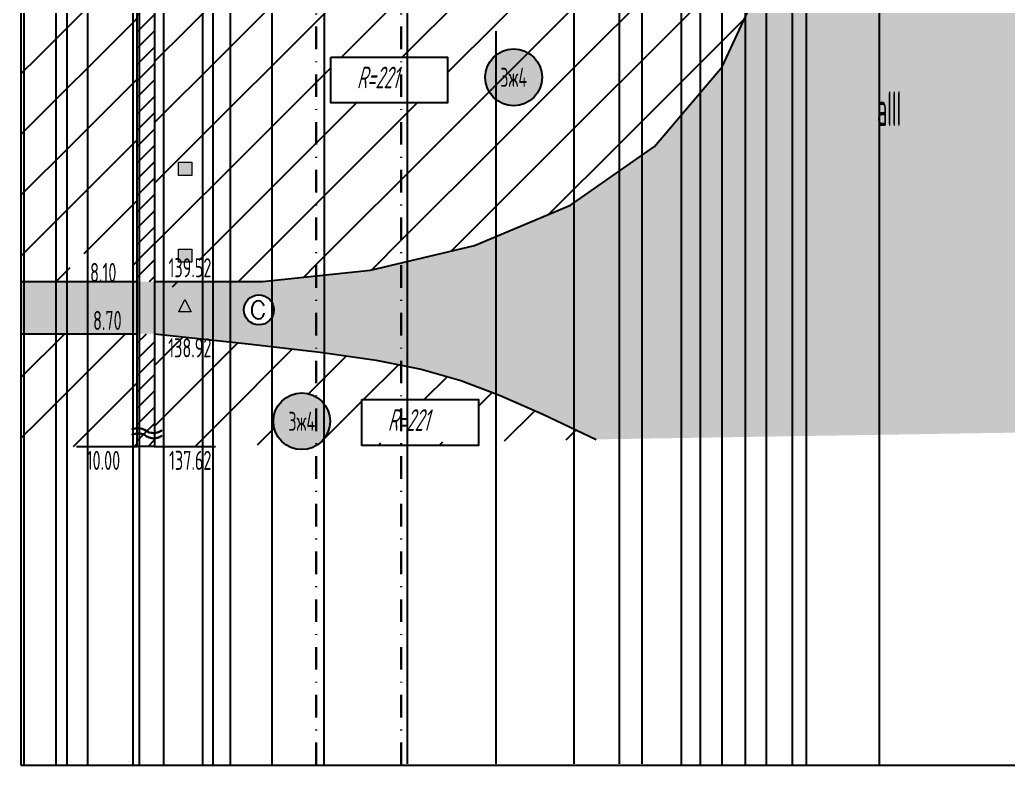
# Model space of a CAD drawing. Header units: metres. Extents: x -34 to 1749, y -3376 to -2956.
# Drawn here: x 87.8 to 201.6, y -3226.5 to -3140.6 of the extents above; entities that cross this region are included whole.
import ezdxf
from ezdxf.enums import TextEntityAlignment as Align

# ---------------------------------------------------------------- set-up
doc = ezdxf.new("R2010")
doc.units = ezdxf.units.M
doc.header["$LTSCALE"] = 0.2
doc.linetypes.add('DASHDOT', pattern=[27, 13, -7, 0, -7])
for name, color, linetype in [('МГТ_ИГ_Геология', 252, 'Continuous'), ('Примыкания', 7, 'Continuous'), ('Таблица', 7, 'Continuous'), ('Узлы', 7, 'Continuous')]:
    doc.layers.add(name, color=color, linetype=linetype)
doc.layers.add('МГТ_НВК_котлованы', color=7, linetype='Continuous', lineweight=30)
doc.styles.get("Standard").update_dxf_attribs({"font": 'SPDS.shx', "width": 0.7, "oblique": 15, "height": 3})
doc.styles.add('Стиль Simplex', font='simplex.shx')
pattern_1 = [(45, (87.9265, -4565.9531), (-0.9429269, 0.9429269), [])]
pattern_2 = [(45, (-4.154, -2825.848), (0, 21), [9.8995, -19.799]), (45, (9.846, -2839.848), (0, 21), [9.8995, -19.799]), (45, (-4.154, -2839.848), (0, 21), [14.142, -15.5565]), (45, (5.846, -2829.848), (0, 21), [15.556, -14.1425]), (45, (2.846, -2839.848), (0, 21), [19.799, -9.8995]), (45, (-4.154, -2832.848), (0, 21), [19.799, -9.8995])]

# ---------------------------------------------------------------- blocks, each defined once
blk = doc.blocks.new('DN')
at = {"layer": 'МГТ_ИГ_Геология', "lineweight": 30, "flags": 128}
for points in [[(-0.126, -0.007), (-0.117, -0.002), (-0.073, 0.011), (-0.033, 0.011), (0.003, 0), (0.02, -0.007), (0.039, -0.019), (0.074, -0.037), (0.103, -0.043), (0.125, -0.048), (0.151, -0.043), (0.18, -0.036), (0.213, -0.019), (0.223, -0.012)], [(-0.126, -0.068), (-0.117, -0.063), (-0.073, -0.05), (-0.033, -0.05), (0.003, -0.059), (0.02, -0.067), (0.039, -0.079), (0.074, -0.098), (0.103, -0.103), (0.125, -0.108), (0.151, -0.103), (0.18, -0.095), (0.213, -0.079), (0.223, -0.072)]]:
    blk.add_lwpolyline(points, dxfattribs=at)
blk = doc.blocks.new('PR_TR')
at = {"linetype": 'Continuous', "lineweight": 0}
blk.add_hatch(color=252, dxfattribs=at).paths.add_polyline_path([(0.072, -0.049), (-0.071, -0.049), (-0.001, 0.094)])
at = {"color": 252, "linetype": 'Continuous', "lineweight": 0, "flags": 128}
blk.add_lwpolyline([(0.072, -0.049), (-0.071, -0.049), (-0.001, 0.094)], close=True, dxfattribs=at)
blk = doc.blocks.new('PR_KV')
at = {"linetype": 'Continuous', "lineweight": 0}
blk.add_hatch(color=252, dxfattribs=at).paths.add_polyline_path([(-0.077, 0.075), (0.077, 0.075), (0.077, -0.075), (-0.077, -0.075)])
at = {"color": 252, "linetype": 'Continuous', "lineweight": 0, "flags": 128}
blk.add_lwpolyline([(-0.077, 0.075), (0.077, 0.075), (0.077, -0.075), (-0.077, -0.075)], close=True, dxfattribs=at)
blk = doc.blocks.new('CCE')
at = {"layer": 'МГТ_ИГ_Геология', "flags": 128}
blk.add_lwpolyline([(0.238, 0.049), (0.229, 0.075), (0.212, 0.091), (0.196, 0.103), (0.17, 0.107), (0.147, 0.103), (0.131, 0.093), (0.119, 0.084), (0.112, 0.068), (0.103, 0.049), (0.096, 0.035), (0.096, 0.014), (0.096, -0.005), (0.096, -0.023), (0.1, -0.04), (0.114, -0.063), (0.131, -0.084), (0.142, -0.091), (0.168, -0.098), (0.191, -0.096), (0.203, -0.091), (0.226, -0.07), (0.233, -0.049), (0.238, -0.04), (0.238, -0.033)], dxfattribs=at)
at = {"layer": 'МГТ_ИГ_Геология'}
blk.add_circle((0.178, 0.004), 0.173, dxfattribs=at)
blk = doc.blocks.new('круг3_-26_4')
at = {"true_color": 0xffffff}
blk.add_hatch(color=7, dxfattribs=at).paths.add_polyline_path([(-0.327, 0, 1), (0.327, 0, 1)])
at = {"color": 7, "lineweight": 25}
blk.add_circle((0, 0), 0.327, dxfattribs=at)
at = {"color": 7, "lineweight": 25, "style": 'Стиль Simplex', "width": 0.590909}
blk.add_text('3ж4', height=0.22, dxfattribs=at).set_placement((0, 0), align=Align.MIDDLE_CENTER)
blk = doc.blocks.new('екнкен')
at = {"layer": 'МГТ_ИГ_Геология'}
blk.add_lwpolyline([(147.85, -230.19), (161.29, -230.19), (161.29, -235.48), (147.85, -235.48)], close=True, dxfattribs=at)
at = {"layer": 'МГТ_ИГ_Геология', "insert": (150.84, -231.29), "char_height": 2.5, "attachment_point": 1}
blk.add_mtext_dynamic_manual_height_columns('R=221', width=10.097, gutter_width=15, heights=[0], dxfattribs=at)

msp = doc.modelspace()

# ---------------------------------------------------------------- hatches: boundary and pattern name
at = {"layer": 'МГТ_ИГ_Геология'}
h = msp.add_hatch(dxfattribs=at)
h.set_pattern_fill('GR28', color=256, scale=10, style=0, pattern_type=2)
h.set_pattern_definition([(90, (-4.154, -2839.7676), (-2.5, 2.5), [0.11, -4.89]), (45, (-4.154, -2839.6576), (-2.5, 2.5), [0.113137, -3.422397]), (0, (-4.074, -2839.5776), (2.5, 2.5), [0.11, -4.89]), (315, (-3.964, -2839.5776), (2.5, 2.5), [0.113137, -3.422397]), (90, (-3.884, -2839.7676), (-2.5, 2.5), [0.11, -4.89]), (45, (-3.964, -2839.8476), (-2.5, 2.5), [0.113137, -3.422397]), (0, (-4.074, -2839.8476), (2.5, 2.5), [0.11, -4.89]), (315, (-4.154, -2839.7676), (2.5, 2.5), [0.113137, -3.422397])])
h.paths.add_polyline_path([(243.768, -3113.452), (176.808, -3119.316), (174.144, -3134.138), (168.673, -3145.993), (160.866, -3155.167), (151.195, -3161.943), (140.132, -3166.605), (128.146, -3169.438), (115.709, -3170.726), (103.293, -3170.753), (103.293, -3176.753), (114.048, -3177.907), (122.355, -3178.88), (128.81, -3179.816), (134.007, -3180.858), (138.544, -3182.147), (143.016, -3183.828), (148.018, -3186.042), (154.148, -3188.932), (243.768, -3187.485)])
h.paths.add_polyline_path([(203.474, -3150.179, -1), (210.019, -3150.179, -1)], flags=16)
h.paths.add_polyline_path([(113.57, -3174.009, -1), (117.036, -3174.009, -1)], flags=16)
h.paths.add_polyline_path([(114.478, -3174.278), (114.518, -3174.448), (114.658, -3174.678), (114.828, -3174.888), (114.938, -3174.958), (115.198, -3175.028), (115.5, -3175.002), (115.548, -3174.958), (115.428, -3175.008), (115.198, -3175.028), (114.869, -3174.94), (114.658, -3174.678), (114.478, -3174.382)], flags=0)
h.paths.add_polyline_path([(107.512, -3174.247), (106.082, -3174.247), (106.782, -3172.817)], flags=16)
h.paths.add_polyline_path([(101.293, -3170.753), (87.895, -3170.753), (87.895, -3176.753), (101.293, -3176.753)])
h.paths.add_polyline_path([(204.556, -3151.829), (208.937, -3151.829), (208.937, -3148.529), (204.556, -3148.529)], flags=8)
h.paths.add_polyline_path([(185.504, -3153.816), (190.171, -3153.816), (190.171, -3147.816), (185.504, -3147.816)], flags=24)
h.paths.add_polyline_path([(230.477, -3117.724), (243.606, -3117.724), (243.606, -3112.695), (230.477, -3112.695)], flags=9)
h.paths.add_polyline_path([(103.615, -3171.345), (108.429, -3171.345), (108.429, -3168.045), (103.615, -3168.045)], flags=24)
h.paths.add_polyline_path([(93.552, -3176.803), (100.843, -3176.803), (100.843, -3173.503), (93.552, -3173.503)], flags=9)
h.paths.add_polyline_path([(218.42, -3146.686), (231.863, -3146.686), (231.863, -3151.98), (218.42, -3151.98)], flags=16)
h.paths.add_polyline_path([(220.622, -3150.888), (228.347, -3150.888), (229.34, -3147.181), (221.615, -3147.181)], flags=8)
h = msp.add_hatch(dxfattribs=at)
h.set_pattern_fill('GR38', color=256, scale=10, style=0, pattern_type=2)
h.set_pattern_definition(pattern_2)
h.paths.add_polyline_path([(101.293, -3125.753), (87.895, -3125.753), (87.895, -3170.753), (101.293, -3170.753)])
h.paths.add_polyline_path([(168.673, -3145.993), (174.144, -3134.138), (176.808, -3119.316), (103.293, -3125.753), (103.293, -3170.753), (115.709, -3170.726), (128.146, -3169.438), (140.132, -3166.605), (151.195, -3161.943), (160.866, -3155.167)])
edge = h.paths.add_edge_path(flags=16)
edge.add_arc((144.651, -3140.393), 0.233, 0, 360)
h.paths.add_polyline_path([(107.563, -3157.003), (107.563, -3158.503), (106.023, -3158.503), (106.023, -3157.003)], flags=16)
h.paths.add_polyline_path([(107.563, -3167.003), (107.563, -3168.503), (106.023, -3168.503), (106.023, -3167.003)], flags=16)
h.paths.add_polyline_path([(107.563, -3131.503), (106.023, -3131.503), (106.023, -3130.003), (107.563, -3130.003)], flags=16)
h.paths.add_polyline_path([(93.552, -3170.803), (100.843, -3170.803), (100.843, -3167.503), (93.552, -3167.503)])
h.paths.add_polyline_path([(87.755, -3130.025), (101.131, -3130.025), (101.131, -3124.996), (87.755, -3124.996)])
h.paths.add_polyline_path([(142.336, -3142.043), (146.965, -3142.043)], flags=16)
h.paths.add_polyline_path([(103.615, -3171.345), (108.429, -3171.345), (108.429, -3168.045), (103.615, -3168.045)])
h.paths.add_polyline_path([(123.586, -3144.87), (137.029, -3144.87), (137.029, -3150.164), (123.586, -3150.164)], flags=16)
h.paths.add_polyline_path([(125.788, -3149.266), (132.988, -3149.266), (134.033, -3145.365), (126.833, -3145.365)], flags=8)
h = msp.add_hatch(dxfattribs=at)
h.set_pattern_fill('CONSIST', color=256, scale=0.42, style=0, pattern_type=2)
h.set_pattern_definition(pattern_1)
h.paths.add_polyline_path([(101.293, -3125.753), (103.293, -3125.753), (103.293, -3170.753), (101.293, -3170.753)])
msp.add_hatch(color=256, dxfattribs=at).paths.add_polyline_path([(101.293, -3170.753), (103.293, -3170.753), (103.293, -3176.753), (101.293, -3176.753)])
h = msp.add_hatch(dxfattribs=at)
h.set_pattern_fill('GR38', color=256, scale=10, style=0, pattern_type=2)
h.set_pattern_definition(pattern_2)
h.paths.add_polyline_path([(101.293, -3176.753), (87.895, -3176.753), (87.895, -3189.753), (101.293, -3189.753)])
h.paths.add_polyline_path([(143.016, -3183.828), (138.544, -3182.147), (134.007, -3180.858), (128.81, -3179.816), (122.355, -3178.88), (114.048, -3177.907), (103.293, -3176.753), (103.293, -3189.753), (118.334, -3189.51, -0.242341), (116.962, -3186.846, -1), (123.508, -3186.846, -0.2338096), (122.221, -3189.447), (154.148, -3188.932), (148.018, -3186.042)])
h.paths.add_polyline_path([(103.489, -3180.148), (108.551, -3180.148), (108.551, -3176.848), (103.489, -3176.848)], flags=24)
h.paths.add_polyline_path([(127.148, -3184.349), (140.591, -3184.349), (140.591, -3189.644), (127.148, -3189.644)], flags=16)
h.paths.add_polyline_path([(129.35, -3188.745), (136.55, -3188.745), (137.596, -3184.844), (130.396, -3184.844)], flags=8)
h = msp.add_hatch(dxfattribs=at)
h.set_pattern_fill('CONSIST', color=256, scale=0.42, style=0, pattern_type=2)
h.set_pattern_definition(pattern_1)
h.paths.add_polyline_path([(101.293, -3176.753), (103.293, -3176.753), (103.293, -3189.753), (101.293, -3189.753)])

# ---------------------------------------------------------------- linework, layer by layer
at = {"layer": 'МГТ_ИГ_Геология', "linetype": 'Continuous', "lineweight": 25}
for p, q in [((87.895, -3170.753), (101.293, -3170.753)), ((87.895, -3176.753), (101.293, -3176.753)), ((94.293, -3189.753), (101.293, -3189.753)), ((103.293, -3189.753), (110.293, -3189.753))]:
    msp.add_line(p, q, dxfattribs=at)
at = {"layer": 'МГТ_ИГ_Геология', "color": 7, "linetype": 'Continuous', "lineweight": 25}
msp.add_line((103.293, -3170.753), (110.293, -3170.753), dxfattribs=at)
at = {"layer": 'МГТ_ИГ_Геология', "linetype": 'Continuous', "lineweight": 25}
msp.add_lwpolyline([(101.293, -3089.753), (103.293, -3089.753), (103.293, -3189.753), (101.293, -3189.753), (101.293, -3089.753), (101.293, -3089.753)], close=True, dxfattribs=at)
at = {"layer": 'МГТ_ИГ_Геология', "linetype": 'Continuous', "lineweight": 25, "flags": 128}
for points in [[(103.293, -3170.753), (115.709, -3170.726), (128.146, -3169.438), (140.132, -3166.605), (151.195, -3161.943), (160.866, -3155.167), (168.673, -3145.993), (174.144, -3134.138), (176.808, -3119.316)], [(103.293, -3176.753), (114.048, -3177.907), (122.355, -3178.88), (128.81, -3179.816), (134.007, -3180.858), (138.544, -3182.147), (143.016, -3183.828), (148.018, -3186.042), (154.148, -3188.932)]]:
    msp.add_lwpolyline(points, dxfattribs=at)
at = {"layer": 'МГТ_НВК_котлованы', "linetype": 'DASHDOT', "lineweight": 30, "flags": 128}
for points in [[(121.893, -3226.467), (121.893, -3075.047)], [(131.693, -3226.467), (131.693, -3074.964)]]:
    msp.add_lwpolyline(points, dxfattribs=at)
at = {"layer": 'Примыкания'}
for p, q in [((101.516, -3108.547), (101.516, -3226.467)), ((95.566, -3109.8), (95.566, -3226.467)), ((88.224, -3112.701), (88.224, -3226.467)), ((91.894, -3112.408), (91.894, -3226.467))]:
    msp.add_line(p, q, dxfattribs=at)
at = {"layer": 'Таблица'}
msp.add_line((87.896, -3226.467), (365.233, -3226.467), dxfattribs=at)
at = {"layer": 'Узлы'}
for p, q in [((178.323, -3088.467), (178.323, -3226.467)), ((176.723, -3093.767), (176.723, -3226.467)), ((116.791, -3096.772), (116.794, -3226.486)), ((166.139, -3096.753), (166.123, -3226.467)), ((151.591, -3097.957), (151.594, -3226.318)), ((156.791, -3097.957), (156.794, -3226.318)), ((159.391, -3097.957), (159.394, -3226.318)), ((93.191, -3101.195), (93.194, -3226.467)), ((100.791, -3100.753), (100.794, -3226.467)), ((132.392, -3103.589), (132.394, -3226.318)), ((122.808, -3105.529), (122.794, -3226.467)), ((108.792, -3107.164), (108.794, -3226.467)), ((112.008, -3106.848), (111.994, -3226.486)), ((109.992, -3107.528), (109.994, -3226.467)), ((173.723, -3107.706), (173.723, -3226.467)), ((168.617, -3108.869), (168.619, -3226.467)), ((171.323, -3108.49), (171.323, -3226.467)), ((87.896, -3113.193), (87.896, -3226.467)), ((91.893, -3116.776), (91.893, -3226.467)), ((104.293, -3123.808), (104.293, -3226.467)), ((163.923, -3125.828), (163.923, -3226.467)), ((186.753, -3126.69), (186.753, -3226.467)), ((142.592, -3141.883), (142.594, -3226.318))]:
    msp.add_line(p, q, dxfattribs=at)

# ---------------------------------------------------------------- block references
at = {"layer": 'МГТ_ИГ_Геология', "xscale": 10, "yscale": 10, "zscale": 10}
for name, p in [('круг3_-26_4', (144.651, -3147.205)), ('PR_KV', (106.793, -3157.753)), ('PR_KV', (106.793, -3167.753)), ('PR_TR', (106.793, -3173.753)), ('CCE', (113.518, -3174.048)), ('круг3_-26_4', (120.235, -3186.846)), ('DN', (101.928, -3187.753))]:
    msp.add_blockref(name, p, dxfattribs=at)
at = {"layer": 'МГТ_ИГ_Геология', "color": 3}
for p in [(-24.262, -2914.681), (-20.7, -2954.161)]:
    msp.add_blockref('екнкен', p, dxfattribs=at)

# ---------------------------------------------------------------- texts
at = {"layer": 'МГТ_ИГ_Геология', "lineweight": 30, "style": 'Стиль Simplex', "width": 0.4}
msp.add_text('aIII', height=4, dxfattribs=at).set_placement((186.504, -3150.816), align=Align.MIDDLE_LEFT)
at = {"layer": 'МГТ_ИГ_Геология', "lineweight": 25, "style": 'Стиль Simplex', "width": 0.590909}
for s, p in [('8.10', (95.86, -3170.795)), ('8.70', (96.195, -3176.322))]:
    msp.add_text(s, height=2.2, dxfattribs=at).set_placement(p)
for s, p in [('139.52', (109.831, -3170.253)), ('138.92', (109.831, -3179.478))]:
    msp.add_text(s, height=2.2, dxfattribs=at).set_placement(p, align=Align.RIGHT)
msp.add_text('10.00', height=2.2, dxfattribs=at).set_placement((95.46, -3190.253), align=Align.TOP_LEFT)
msp.add_text('137.62', height=2.2, dxfattribs=at).set_placement((109.831, -3190.253), align=Align.TOP_RIGHT)

doc.saveas('drawing.dxf')
